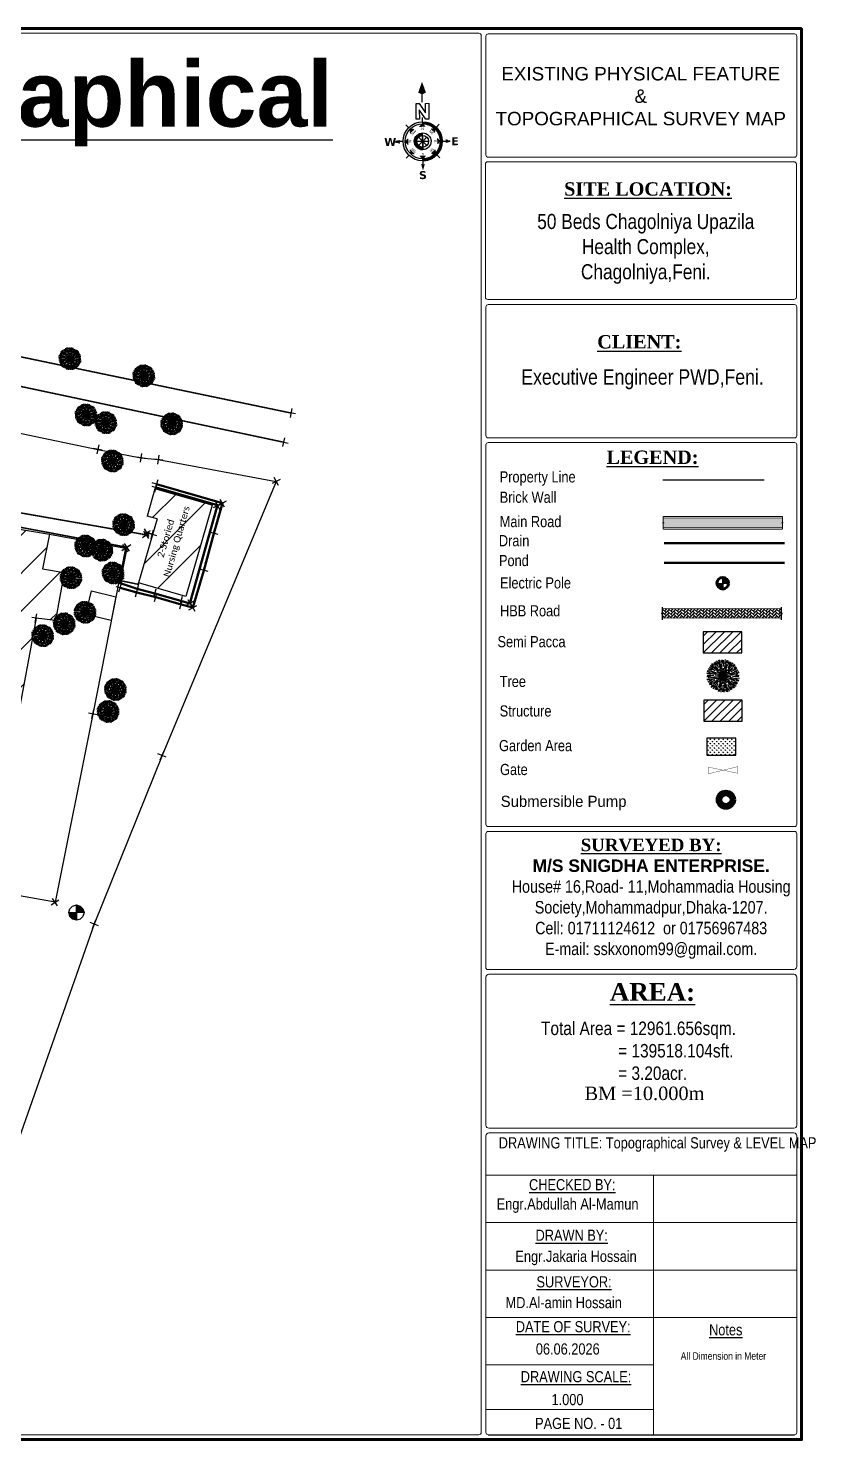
# Model space of a CAD drawing. Header units: metres. Extents: x 347471 to 695982, y 2547992 to 5097170.
# Drawn here: x 347975 to 348068.3, y 2548483.2 to 2548650.6 of the extents above; entities that cross this region are included whole.
import ezdxf
from ezdxf.enums import TextEntityAlignment as Align

# ---------------------------------------------------------------- set-up
doc = ezdxf.new("R2010")
doc.units = ezdxf.units.M
doc.header["$PDMODE"] = 1
doc.header["$PDSIZE"] = -1
for name, pattern in [('ACAD_ISO02W100', [15, 12, -3]), ('SFTR_dash-dot-dot', [21, 12, -3, 0, -3, 0, -3]), ('SFTR_thick (heavy)', [0])]:
    doc.linetypes.add(name, pattern=pattern)
for name, color, linetype in [('Bituminous Road', 16, 'SFTR_dash-dot-dot'), ('Boundary Wall', 30, 'SFTR_thick (heavy)'), ('Building', 1, 'Continuous'), ('COORDINATES', 7, 'Continuous'), ('Drain', 5, 'Continuous'), ('Electric Pole', 1, 'Continuous'), ('Gate', 1, 'Continuous'), ('H.B.B Road', 23, 'Continuous'), ('Light Post', 130, 'Continuous'), ('pucca building', 140, 'Continuous'), ('Semi Pacca', 7, 'Continuous'), ('Sub_Mersible_Pump', 7, 'Continuous'), ('text', 7, 'Continuous'), ('text 2', 7, 'Continuous'), ('TOILET1', 1, 'Continuous'), ('Tree', 96, 'Continuous'), ('V-NODE-TREE', 62, 'Continuous')]:
    doc.layers.add(name, color=color, linetype=linetype)
doc.layers.add('Frame', color=7, linetype='Continuous', lineweight=30, true_color=0xff6d34)
for name, color, linetype, lineweight in [('Manhole', 160, 'Continuous', 15), ('Paved Road', 201, 'Continuous', 18), ('Property Line', 1, 'Continuous', 30), ('Proposed Land', 5, 'Continuous', 25)]:
    doc.layers.add(name, color=color, linetype=linetype, lineweight=lineweight)
doc.styles.add('Romans', font='arial.ttf')
doc.styles.add('STD', font='times.ttf')
doc.styles.add('STYLE3', font='romant.shx')
pattern_1 = [(360, (8602.88, -8047.555), (1e-12, 22.71317), [])]

# ---------------------------------------------------------------- blocks, each defined once
blk = doc.blocks.new('Cross')
at = {"color": 0, "linetype": 'Continuous', "flags": 128}
for points in [[(0.54, 0), (-0.53, 0)], [(0, 0.53), (0, -0.53)]]:
    blk.add_lwpolyline(points, dxfattribs=at)
blk = doc.blocks.new('Tree 6')
at = {"color": 0, "linetype": 'ByBlock', "lineweight": -2}
for p, q in [((-0.034, 0.087), (-0.048, 0.112)), ((-0.021, 0.067), (-0.037, 0.114)), ((-0.018, 0.092), (-0.025, 0.121)), ((-0.007, 0.051), (-0.016, 0.109)), ((-0.01, 0.099), (-0.011, 0.123)), ((-0.003, 0.102), (-0.004, 0.124)), ((0.008, 0.1), (0.006, 0.116)), ((0.014, 0.092), (0.015, 0.121)), ((0.015, 0.069), (0.025, 0.117)), ((0.03, 0.089), (0.039, 0.118)), ((0.041, 0.091), (0.052, 0.112)), ((0.049, 0.09), (0.058, 0.11)), ((-0.092, 0.014), (-0.121, 0.015)), ((-0.089, 0.03), (-0.118, 0.039)), ((-0.069, 0.015), (-0.117, 0.025)), ((-0.1, 0.008), (-0.116, 0.006)), ((-0.091, 0.041), (-0.112, 0.052)), ((-0.09, 0.049), (-0.11, 0.058)), ((-0.048, 0.019), (-0.102, 0.04)), ((-0.083, 0.057), (-0.098, 0.064)), ((-0.073, 0.058), (-0.097, 0.073)), ((-0.044, 0.002), (-0.094, 0.005)), ((-0.052, 0.048), (-0.089, 0.08)), ((-0.044, 0.024), (-0.085, 0.046)), ((-0.062, 0.07), (-0.083, 0.093)), ((-0.037, 0.024), (-0.079, 0.051)), ((-0.058, 0.08), (-0.071, 0.101)), ((-0.032, 0.041), (-0.069, 0.086)), ((-0.054, 0.087), (-0.066, 0.106)), ((-0.019, 0.005), (-0.057, 0.015)), ((-0.043, 0.09), (-0.053, 0.104)), ((-0.026, 0.043), (-0.051, 0.082)), ((-0.02, 0.039), (-0.043, 0.084)), ((0, 0), (-0.042, -0.001)), ((-0.014, 0.014), (-0.041, 0.042)), ((0, 0), (-0.037, 0.02)), ((0, 0), (-0.036, -0.022)), ((0, 0), (-0.034, 0.002)), ((0, 0), (-0.03, -0.015)), ((0, 0), (-0.028, 0.018)), ((0, 0), (-0.022, 0.036)), ((0, 0), (-0.02, -0.037)), ((0, 0), (-0.018, -0.028)), ((-0.005, 0.019), (-0.015, 0.057)), ((0, 0), (-0.015, 0.03)), ((-0.001, 0.05), (-0.003, 0.096)), ((0, 0), (-0.002, -0.034)), ((0, 0), (-0.001, 0.042)), ((0, 0), (0.02, 0.037)), ((0, 0), (0.002, 0.034)), ((0, 0), (0.018, 0.028)), ((0, 0), (0.036, 0.022)), ((0, 0), (0.03, 0.015)), ((0, 0), (0.042, 0.001)), ((0, 0), (0.015, -0.03)), ((0, 0), (0.001, -0.042)), ((0, 0), (0.034, -0.002)), ((0, 0), (0.037, -0.02)), ((0, 0), (0.028, -0.018)), ((0, 0), (0.022, -0.036)), ((0.002, 0.044), (0.005, 0.094)), ((0.005, 0.019), (0.015, 0.057)), ((0.014, 0.014), (0.042, 0.041)), ((0.019, 0.048), (0.04, 0.102)), ((0.019, 0.005), (0.057, 0.015)), ((0.024, 0.044), (0.046, 0.085)), ((0.024, 0.037), (0.051, 0.079)), ((0.039, 0.02), (0.084, 0.043)), ((0.041, 0.032), (0.086, 0.069)), ((0.043, 0.026), (0.082, 0.051)), ((0.048, 0.052), (0.08, 0.089)), ((0.05, 0.001), (0.096, 0.003)), ((0.051, 0.007), (0.109, 0.016)), ((0.057, 0.083), (0.064, 0.098)), ((0.058, 0.073), (0.073, 0.097)), ((0.067, 0.021), (0.114, 0.037)), ((0.07, 0.062), (0.093, 0.083)), ((0.08, 0.058), (0.101, 0.071)), ((0.087, 0.054), (0.106, 0.066)), ((0.087, 0.034), (0.112, 0.048)), ((0.09, 0.043), (0.104, 0.053)), ((0.092, 0.018), (0.121, 0.025)), ((0.099, 0.01), (0.123, 0.011)), ((0.102, 0.003), (0.124, 0.004)), ((-0.102, -0.003), (-0.124, -0.004)), ((-0.099, -0.01), (-0.123, -0.011)), ((-0.092, -0.018), (-0.121, -0.025)), ((-0.067, -0.021), (-0.114, -0.037)), ((-0.087, -0.034), (-0.112, -0.048)), ((-0.051, -0.007), (-0.109, -0.016)), ((-0.087, -0.054), (-0.106, -0.066)), ((-0.09, -0.043), (-0.104, -0.053)), ((-0.08, -0.058), (-0.101, -0.071)), ((-0.05, -0.001), (-0.096, -0.003)), ((-0.07, -0.062), (-0.093, -0.083)), ((-0.041, -0.032), (-0.086, -0.069)), ((-0.039, -0.02), (-0.084, -0.043)), ((-0.043, -0.026), (-0.082, -0.051)), ((-0.048, -0.052), (-0.08, -0.089)), ((-0.058, -0.073), (-0.073, -0.097)), ((-0.057, -0.083), (-0.064, -0.098)), ((-0.049, -0.09), (-0.058, -0.11)), ((-0.019, -0.005), (-0.057, -0.015)), ((-0.041, -0.091), (-0.052, -0.112)), ((-0.024, -0.037), (-0.051, -0.079)), ((-0.024, -0.044), (-0.046, -0.085)), ((-0.014, -0.014), (-0.042, -0.041)), ((-0.019, -0.048), (-0.04, -0.102)), ((-0.03, -0.089), (-0.039, -0.118)), ((-0.015, -0.069), (-0.025, -0.117)), ((-0.005, -0.019), (-0.015, -0.057)), ((-0.014, -0.092), (-0.015, -0.121)), ((-0.008, -0.1), (-0.006, -0.116)), ((-0.002, -0.044), (-0.005, -0.094)), ((0.001, -0.05), (0.003, -0.096)), ((0.003, -0.102), (0.004, -0.124)), ((0.005, -0.019), (0.015, -0.057)), ((0.007, -0.051), (0.016, -0.109)), ((0.01, -0.099), (0.011, -0.123)), ((0.014, -0.014), (0.041, -0.042)), ((0.018, -0.092), (0.025, -0.121)), ((0.019, -0.005), (0.057, -0.015)), ((0.02, -0.039), (0.043, -0.084)), ((0.021, -0.067), (0.037, -0.114)), ((0.026, -0.043), (0.051, -0.082)), ((0.032, -0.041), (0.069, -0.086)), ((0.034, -0.087), (0.048, -0.112)), ((0.037, -0.024), (0.079, -0.051)), ((0.043, -0.09), (0.053, -0.104)), ((0.044, -0.002), (0.094, -0.005)), ((0.044, -0.024), (0.085, -0.046)), ((0.048, -0.019), (0.102, -0.04)), ((0.052, -0.048), (0.089, -0.08)), ((0.054, -0.087), (0.066, -0.106)), ((0.058, -0.08), (0.071, -0.101)), ((0.062, -0.07), (0.083, -0.093)), ((0.069, -0.015), (0.117, -0.025)), ((0.073, -0.058), (0.097, -0.073)), ((0.083, -0.057), (0.098, -0.064)), ((0.089, -0.03), (0.118, -0.039)), ((0.09, -0.049), (0.11, -0.058)), ((0.091, -0.041), (0.112, -0.052)), ((0.092, -0.014), (0.121, -0.015)), ((0.1, -0.008), (0.116, -0.006))]:
    blk.add_line(p, q, dxfattribs=at)
blk = doc.blocks.new('Benchmark')
at = {"linetype": 'Continuous'}
for points in [[(0, 0), (0, 1.8), (0.9, 1.55), (1.55, 0.9), (1.8, 0)], [(0, 0), (0, -1.8), (-0.9, -1.55), (-1.55, -0.9), (-1.8, 0)]]:
    blk.add_hatch(color=0, dxfattribs=at).paths.add_polyline_path(points)
at = {"color": 0, "linetype": 'Continuous', "flags": 128}
for points in [[(-1.8, 0), (-1.55, 0.9), (-0.9, 1.55), (0, 1.8), (0.9, 1.55), (1.55, 0.9), (1.8, 0), (1.55, -0.9), (0.9, -1.55), (0, -1.8), (-0.9, -1.55), (-1.55, -0.9)], [(0, 0), (0, -1.8), (-0.9, -1.55), (-1.55, -0.9), (-1.8, 0)], [(0, 0), (0, 1.8), (0.9, 1.55), (1.55, 0.9), (1.8, 0)]]:
    blk.add_lwpolyline(points, close=True, dxfattribs=at)
blk = doc.blocks.new('dvdv')
h = blk.add_hatch()
h.set_pattern_fill('_USER', color=1, scale=22.713165, style=0, pattern_type=0)
h.set_pattern_definition([(360, (8602.88, -7693.992), (1e-12, 22.71317), [])])
h.paths.add_polyline_path([(8603, -4855), (8414, -5385), (8603, -5461), (8792, -5385)])
h = blk.add_hatch()
h.set_pattern_fill('_USER', color=256, scale=22.713165, angle=135, style=0, pattern_type=0)
h.set_pattern_definition([(135, (8602.88, -8047.555), (-16.06063, -16.06063), [])])
h.paths.add_polyline_path([(8148, -7378), (7934, -7378), (7934, -7593)])
h = blk.add_hatch(color=256)
h.paths.add_polyline_path([(8603, -8994), (8603, -9110, 1), (8603, -6985), (8603, -7101, -1)])
h.paths.add_polyline_path([(8603, -7726), (8603, -7593, 1), (8603, -8502), (8603, -8369, -1)])
h = blk.add_hatch()
h.set_pattern_fill('_USER', color=256, scale=22.713165, style=0, pattern_type=0)
h.set_pattern_definition(pattern_1)
h.paths.add_polyline_path([(8603, -7726), (8603, -7593, 0.414214), (8149, -8048, 0.414214), (8603, -8502), (8603, -8369, -0.414214), (8282, -8048, -0.414214)])
h = blk.add_hatch()
h.set_pattern_fill('_USER', color=256, scale=22.713165, angle=90, style=0, pattern_type=0)
h.set_pattern_definition([(90, (8602.88, -8047.555), (-22.71317, 1e-12), [])])
h.paths.add_polyline_path([(8754, -7253), (8603, -7101), (8451, -7253)])
h = blk.add_hatch()
h.set_pattern_fill('_USER', color=256, scale=22.713165, style=0, pattern_type=0)
h.set_pattern_definition(pattern_1)
h.paths.add_polyline_path([(9666, -8048, 0.414214), (8603, -6985), (8603, -7101, -0.414214), (9549, -8048, -0.414214), (8603, -8994), (8603, -9110, 0.414214)])
h = blk.add_hatch()
h.set_pattern_fill('_USER', color=256, scale=22.713165, angle=45, style=0, pattern_type=0)
h.set_pattern_definition([(45, (8602.88, -8047.555), (-16.06063, 16.06063), [])])
h.paths.add_polyline_path([(9272, -7593), (9272, -7378), (9058, -7378)])
h = blk.add_hatch()
h.set_pattern_fill('_USER', color=256, scale=22.713165, style=0, pattern_type=0)
h.set_pattern_definition([(180, (8602.88, -8047.555), (1e-12, 22.71317), [])])
h.paths.add_polyline_path([(7354, -8123), (7316, -8048), (7354, -7972), (7089, -8048)])
h = blk.add_hatch()
h.set_pattern_fill('_USER', color=256, scale=22.713165, angle=180, style=0, pattern_type=0)
h.set_pattern_definition([(180, (8602.88, -8047.555), (-1e-12, -22.71317), [])])
h.paths.add_polyline_path([(7808, -7896), (7656, -8048), (7808, -8199)])
h = blk.add_hatch()
h.set_pattern_fill('_USER', color=256, scale=22.713165, style=0, pattern_type=0)
h.set_pattern_definition(pattern_1)
h.paths.add_polyline_path([(9398, -7896), (9398, -8199), (9549, -8048)])
h = blk.add_hatch()
h.set_pattern_fill('_USER', color=256, scale=22.713165, style=0, pattern_type=0)
h.set_pattern_definition(pattern_1)
h.paths.add_polyline_path([(10117, -8048), (9852, -7972), (9890, -8048), (9852, -8123)])
h = blk.add_hatch()
h.set_pattern_fill('_USER', color=256, scale=22.713165, angle=-135, style=0, pattern_type=0)
h.set_pattern_definition([(225, (8602.88, -8047.555), (16.06063, -16.06063), [])])
h.paths.add_polyline_path([(7934, -8503), (7934, -8717), (8148, -8717)])
h = blk.add_hatch()
h.set_pattern_fill('_USER', color=256, scale=22.713165, angle=-90, style=0, pattern_type=0)
h.set_pattern_definition([(270, (8602.88, -8047.555), (22.71317, -1e-12), [])])
h.paths.add_polyline_path([(8451, -8843), (8603, -8994), (8754, -8843)])
h = blk.add_hatch()
h.set_pattern_fill('_USER', color=256, scale=22.713165, angle=-45, style=0, pattern_type=0)
h.set_pattern_definition([(315, (8602.88, -8047.555), (16.06063, 16.06063), [])])
h.paths.add_polyline_path([(9058, -8717), (9272, -8717), (9272, -8503)])
h = blk.add_hatch()
h.set_pattern_fill('_USER', color=256, scale=22.713165, style=0, pattern_type=0)
h.set_pattern_definition(pattern_1)
h.paths.add_polyline_path([(8679, -9297), (8603, -9335), (8527, -9297), (8603, -9562)])
at = {"color": 1}
for p, q in [((8267, -5991), (8439, -5991)), ((8267, -6849), (8267, -5991)), ((8439, -5991), (8782, -6506)), ((8603, -5925), (8603, -5461)), ((8782, -5991), (8954, -5991)), ((8782, -6506), (8782, -5991)), ((8954, -5991), (8954, -6849)), ((8439, -6849), (8267, -6849)), ((8439, -6334), (8439, -6849)), ((8782, -6849), (8439, -6334)), ((8954, -6849), (8782, -6849))]:
    blk.add_line(p, q, dxfattribs=at)
for p, q in [((8603, -6985), (8603, -6760)), ((7851, -7296), (7693, -7137)), ((8603, -6985), (8603, -7101)), ((8603, -7726), (8603, -7593)), ((9354, -7296), (9513, -7137)), ((7540, -8048), (7316, -8048)), ((8282, -8048), (8924, -8048)), ((8924, -8048), (8282, -8048)), ((8376, -8275), (8830, -7820)), ((8830, -8275), (8376, -7820)), ((8830, -7820), (8376, -8275)), ((8376, -7820), (8830, -8275)), ((8603, -8369), (8603, -7726)), ((8603, -7726), (8603, -8369)), ((8603, -8369), (8603, -8502)), ((9666, -8048), (9890, -8048)), ((7851, -8799), (7693, -8958)), ((8603, -9110), (8603, -8994)), ((8603, -9110), (8603, -9335)), ((9354, -8799), (9513, -8958))]:
    blk.add_line(p, q)
for radius in [1063, 946, 454, 321]:
    blk.add_circle((8603, -8048), radius)
for points in [[(8603, -4855), (8414, -5385), (8603, -5461)], [(8603, -5461), (8792, -5385), (8603, -4855)]]:
    blk.add_solid(points, dxfattribs=at)
for points in [[(7934, -7378), (8148, -7378), (7934, -7593)], [(8603, -7101), (8754, -7253), (8451, -7253)], [(9272, -7378), (9272, -7593), (9058, -7378)], [(7089, -8048), (7354, -7972), (7316, -8048)], [(7354, -8123), (7316, -8048), (7089, -8048)], [(7656, -8048), (7808, -7896), (7808, -8199)], [(9549, -8048), (9398, -8199), (9398, -7896)], [(9852, -7972), (9890, -8048), (10117, -8048)], [(10117, -8048), (9852, -8123), (9890, -8048)], [(7934, -8717), (7934, -8503), (8148, -8717)], [(8603, -8994), (8451, -8843), (8754, -8843)], [(9272, -8717), (9058, -8717), (9272, -8503)], [(8603, -9562), (8527, -9297), (8603, -9335)], [(8679, -9297), (8603, -9335), (8603, -9562)]]:
    blk.add_solid(points)
at = {"style": 'Romans'}
for s, height, rotation, p in [('NW', 136.3, 45, (8169, -7614)), ('NE', 136.3, 315, (9036, -7615)), ('W', 136, 90, (7982, -8048)), ('SW', 136.3, 135, (8158, -8493)), ('SE', 136.3, 225, (9046, -8491)), ('E', 136, 270, (9222, -8053))]:
    blk.add_text(s, height=height, rotation=rotation, dxfattribs=at).set_placement(p, align=Align.CENTER)
for s, p in [('N', (8603, -7434)), ('S', (8602, -8817))]:
    blk.add_text(s, height=136, dxfattribs=at).set_placement(p, align=Align.CENTER)
at = {"layer": 'Manhole', "color": 1, "char_height": 432, "attachment_point": 5}
for s, insert in [('{\\fVerdana|b1|i0|c0|p34;W}', (6843, -8065)), ('{\\fVerdana|b1|i0|c0|p34;E}', (10355, -8065)), ('{\\fVerdana|b1|i0|c0|p34;S}', (8592, -9886))]:
    blk.add_mtext(s, dxfattribs=dict(at, insert=insert))
blk = doc.blocks.new('2')
at = {"layer": 'COORDINATES'}
blk.add_lwpolyline([(5558.579, 9724.088), (5569.266, 9724.088)], dxfattribs=at)
at = {"layer": 'Frame', "color": 7, "lineweight": 15}
for centre, start, end in [((5558.579, 9724.171), 180, 270), ((5569.266, 9724.171), 270, 0)]:
    blk.add_arc(centre, 0.0828, start, end, dxfattribs=at)

msp = doc.modelspace()

# ---------------------------------------------------------------- hatches: boundary and pattern name
at = {"layer": 'Gate', "true_color": 0x7aafdf}
h = msp.add_hatch(dxfattribs=at)
h.set_pattern_fill('ANSI31', color=143)
h.paths.add_polyline_path([(347996.833, 2548594.011), (347990.043, 2548595.961), (347989.108, 2548592.724), (347990.282, 2548592.387), (347988.089, 2548584.803), (347993.704, 2548583.19)])
h.paths.add_polyline_path([(347985.13, 2548570.845), (347988.043, 2548580.928), (347990.733, 2548580.151), (347987.82, 2548570.068)], flags=9)
h = msp.add_hatch(dxfattribs=at)
h.set_pattern_fill('ANSI31', color=143)
h.paths.add_polyline_path([(347979.278, 2548585.918), (347978.981, 2548586.098), (347976.697, 2548586.466), (347977.549, 2548590.562), (347972.088, 2548591.497), (347963.884, 2548549.626), (347969.949, 2548548.403), (347975.954, 2548580.624), (347978.257, 2548580.343)])
h.paths.add_polyline_path([(347966.884, 2548555.212), (347969.76, 2548570.467), (347971.014, 2548570.23), (347968.138, 2548554.975)], flags=24)
at = {"layer": 'Paved Road', "lineweight": 25, "true_color": 0x136734}
h = msp.add_hatch(dxfattribs=at)
h.set_pattern_fill('GRASS', color=116, scale=0.362181)
h.set_pattern_definition([(90, (108791.58406, 180939.79184), (-0.256100566884, 0.256100566884), [0.067908917834, -0.444292216296]), (45, (108791.58406, 180939.79184), (-0.25610056695, 0.25610056695), [0.067908917834, -0.29427197728]), (135, (108791.58406, 180939.79184), (-0.25610056695, -0.25610056695), [0.067908917834, -0.29427197728])])
h.paths.add_polyline_path([(348058.87, 2548566.396), (348055.415, 2548566.397), (348055.414, 2548564.386), (348058.87, 2548564.385)])
at = {"layer": 'pucca building', "lineweight": 30}
h = msp.add_hatch(dxfattribs=at)
h.set_pattern_fill('ANSI31', color=256, scale=5.613804)
h.set_pattern_definition([(45, (108791.58406, 180940.65034), (-0.49619484847, 0.49619484847), [])])
h.paths.add_polyline_path([(348059.624, 2548568.394), (348059.624, 2548570.91), (348055.058, 2548570.91), (348055.058, 2548568.394)])
at = {"layer": 'Sub_Mersible_Pump', "lineweight": 90, "true_color": 0x7aafdf}
h = msp.add_hatch(color=143, dxfattribs=at)
h.paths.add_polyline_path([(348058.695, 2548559.102, 1), (348056.679, 2548559.102, 1)])
h.paths.add_polyline_path([(348058.176, 2548559.102, 1), (348057.198, 2548559.102, 1)], flags=16)
at = {"layer": 'text', "lineweight": 25}
h = msp.add_hatch(dxfattribs=at)
h.set_pattern_fill('AR-CONC', color=1, scale=0.066375)
h.set_pattern_definition([(50, (275679.54617, 1719366.669), (0.4760813467, -0.04165172089), [0.0497812396, -0.54759363555]), (355, (275679.54617, 1719366.669), (-0.09209617844, 0.4992674244), [0.03982499168, -0.43807490844]), (100.45144446, (275679.58585, 1719366.66553), (0.38398516676, 0.45761569836), [0.0423075436, -0.46538297957]), (46.1842, (275679.5462, 1719366.80175), (0.70838128518, -0.10986339966), [0.0746718594, -0.8213904533]), (96.63563549, (275679.6052, 1719366.7926), (0.6203817368, 0.6465710861), [0.06346135124, -0.6980748623]), (351.18416399, (275679.5462, 1719366.80175), (0.62038173637, 0.6465710858), [0.0597374875, -0.6571123633]), (21, (275679.61255, 1719366.76856), (0.39619697304, -0.26723823282), [0.0497812396, -0.54759363555]), (326, (275679.61255, 1719366.76856), (0.1615005178, 0.4813182418), [0.03982499168, -0.43807490844]), (71.45144474, (275679.64557, 1719366.7463), (0.557697486, 0.21408000793), [0.04230754227, -0.46538297957]), (37.5, (275679.54617, 1719366.669), (0.00807110228, 0.2209582493), [0, -0.43276490955, 0, -0.44471240705, 0, -0.43973428309]), (7.5, (275679.54617, 1719366.669), (0.17461236898, 0.261790719046), [0, -0.253552447006, 0, -0.42280866163, 0, -0.16759683997]), (327.5, (275679.39816, 1719366.669), (0.354324567953, -0.014970792985), [0, -0.16593746532, 0, -0.51772489179, 0, -0.68698110642]), (317.5, (275679.33178, 1719366.669), (0.387089739, 0.06644466814), [0, -0.21571870491, 0, -0.34382242814, 0, -0.48785614803])])
h.paths.add_polyline_path([(348050.269, 2548592.48), (348050.269, 2548591.915), (348050.362, 2548591.915), (348050.269, 2548591.879), (348050.269, 2548591.365), (348064.379, 2548591.365), (348064.379, 2548591.922), (348064.275, 2548591.922), (348064.379, 2548591.956), (348064.379, 2548592.48)])
h = msp.add_hatch(dxfattribs=at)
h.set_pattern_fill('AR-HBONE', color=6, scale=0.066375)
h.set_pattern_definition([(45, (275679.3635, 1719365.2487), (0, 0.37547362233), [0.79649983353, -0.2654999445]), (135, (275679.55123, 1719365.43643), (3e-17, 0.37547362233), [0.79649983353, -0.2654999445])])
h.paths.add_polyline_path([(348064.283, 2548580.632), (348064.283, 2548581.189), (348064.179, 2548581.189), (348064.283, 2548581.223), (348064.283, 2548581.746), (348050.173, 2548581.746), (348050.173, 2548581.182), (348050.266, 2548581.182), (348050.173, 2548581.145), (348050.173, 2548580.632)])
at = {"layer": 'text', "lineweight": 30, "true_color": 0xf26722}
h = msp.add_hatch(dxfattribs=at)
h.set_pattern_fill('ANSI31', color=30, scale=5.613804)
h.set_pattern_definition([(45, (108791.538, 180948.7589), (-0.49619484847, 0.49619484847), [])])
h.paths.add_polyline_path([(348059.578, 2548576.502), (348059.578, 2548579.018), (348055.012, 2548579.018), (348055.012, 2548576.502)])

# ---------------------------------------------------------------- linework, layer by layer
for points in [[(348066.686, 2548650.558), (348066.686, 2548483.223), (347829.095, 2548483.223), (347829.095, 2548650.558)], [(348066.655, 2548650.527), (348066.655, 2548483.254), (347829.126, 2548483.254), (347829.126, 2548650.527)]]:
    msp.add_lwpolyline(points, close=True)
for points in [[(347987.233, 2548593.263), (347987.227, 2548593.265)], [(347982.523, 2548583.862), (347985.409, 2548583.162), (347984.856, 2548580.343), (347981.845, 2548581.04), (347982.523, 2548583.862)]]:
    msp.add_lwpolyline(points)
at = {"layer": 'Boundary Wall', "color": 6, "lineweight": 30, "flags": 128}
msp.add_lwpolyline([(347977.549, 2548590.562), (347986.54, 2548588.916), (347982.678, 2548569.258), (347978.198, 2548546.941), (347969.952, 2548548.403)], dxfattribs=at)
at = {"layer": 'Building', "flags": 128}
msp.add_lwpolyline([(347975.954, 2548580.624), (347969.952, 2548548.403), (347963.884, 2548549.626), (347972.088, 2548591.497), (347977.549, 2548590.562), (347976.697, 2548586.466), (347979.301, 2548586.047), (347978.257, 2548580.343)], close=True, dxfattribs=at)
msp.add_lwpolyline([(347990.255, 2548592.395), (347990.255, 2548592.395)], dxfattribs=at)
at = {"layer": 'Electric Pole'}
msp.add_point((347980.738, 2548545.724), dxfattribs=at)
at = {"layer": 'Frame', "color": 7, "linetype": 'Continuous', "lineweight": 60}
msp.add_lwpolyline([(348066.655, 2548650.527), (348066.655, 2548483.254), (347829.126, 2548483.254), (347829.126, 2548650.527)], close=True, dxfattribs=at)
at = {"layer": 'Frame', "color": 7, "lineweight": 15}
for points in [[(348028.692, 2548484.097, -0.4142136), (348028.411, 2548483.816), (347829.97, 2548483.816, -0.4142136), (347829.689, 2548484.097), (347829.689, 2548649.684, -0.4142136), (347829.97, 2548649.965), (348028.411, 2548649.965, -0.4142136), (348028.692, 2548649.684), (348028.692, 2548484.097)], [(348029.428, 2548538.971, -0.4142136), (348029.254, 2548539.145), (348029.254, 2548555.066, -0.4142136), (348029.535, 2548555.347), (348065.812, 2548555.347, -0.4142136), (348066.093, 2548555.066), (348066.093, 2548539.318, -0.4142136), (348065.746, 2548538.971), (348029.428, 2548538.971)], [(348029.254, 2548484.097), (348029.254, 2548519.249, -0.4142136), (348029.601, 2548519.596), (348065.746, 2548519.596, -0.4142136), (348066.093, 2548519.249), (348066.093, 2548484.097)]]:
    msp.add_lwpolyline(points, format="xyb", dxfattribs=at)
for points in [[(348066.093, 2548635.545), (348066.093, 2548649.605, 0.4142136), (348065.812, 2548649.886), (348029.535, 2548649.886, 0.4142136), (348029.254, 2548649.605), (348029.254, 2548635.545, 0.4142136), (348029.535, 2548635.264), (348065.812, 2548635.264, 0.4142136)], [(348065.752, 2548618.402), (348029.476, 2548618.402, -0.4142136), (348029.195, 2548618.683), (348029.195, 2548634.458, -0.4142136), (348029.476, 2548634.739), (348065.752, 2548634.739, -0.4142136), (348066.034, 2548634.458), (348066.034, 2548618.683, -0.4142136)], [(348065.812, 2548601.999), (348029.535, 2548601.999, -0.4142136), (348029.254, 2548602.28), (348029.254, 2548617.521, -0.4142136), (348029.535, 2548617.802), (348065.812, 2548617.802, -0.4142136), (348066.093, 2548617.521), (348066.093, 2548602.28, -0.4142136)], [(348065.812, 2548555.909), (348029.535, 2548555.909, -0.4142136), (348029.254, 2548556.19), (348029.254, 2548601.165, -0.4142136), (348029.535, 2548601.446), (348065.812, 2548601.446, -0.4142136), (348066.093, 2548601.165), (348066.093, 2548556.19, -0.4142136)], [(348029.601, 2548520.158), (348029.601, 2548520.158, -0.4142136), (348029.254, 2548520.506), (348029.254, 2548520.506), (348029.254, 2548538.061, -0.4142136), (348029.601, 2548538.409), (348065.746, 2548538.409, -0.4142136), (348066.093, 2548538.061), (348066.093, 2548520.506, -0.4142136), (348065.746, 2548520.158)]]:
    msp.add_lwpolyline(points, format="xyb", close=True, dxfattribs=at)
for points in [[(348029.254, 2548514.604), (348066.093, 2548514.604)], [(348049.117, 2548514.604), (348049.117, 2548483.816)], [(348029.254, 2548508.973), (348066.093, 2548508.973)], [(348029.254, 2548508.973), (348066.093, 2548508.973)], [(348029.254, 2548508.973), (348066.093, 2548508.973)], [(348029.254, 2548503.342), (348066.093, 2548503.342)], [(348029.254, 2548497.711), (348066.093, 2548497.711)], [(348029.254, 2548492.09), (348049.117, 2548492.09)], [(348029.254, 2548486.822), (348049.117, 2548486.822)]]:
    msp.add_lwpolyline(points, dxfattribs=at)
at = {"layer": 'Gate', "color": 2, "lineweight": 30, "extrusion": (-0.013309, -0.003463, 0.999905), "const_width": 0.0363, "elevation": -13457.706}
msp.add_lwpolyline([(348028.29, 2548530.909), (348028.278, 2548531.698), (348024.814, 2548530.854), (348024.802, 2548531.644)], close=True, dxfattribs=at)
at = {"layer": 'H.B.B Road', "color": 217, "true_color": 0x93278f}
for points in [[(348050.173, 2548580.431), (348050.173, 2548581.145), (348050.266, 2548581.182), (348050.069, 2548581.181), (348050.173, 2548581.216), (348050.173, 2548581.932)], [(348064.283, 2548580.439), (348064.283, 2548581.153), (348064.376, 2548581.189), (348064.179, 2548581.189), (348064.283, 2548581.223), (348064.283, 2548581.94)]]:
    msp.add_lwpolyline(points, dxfattribs=at)
at = {"layer": 'H.B.B Road', "color": 217, "true_color": 0x93278f, "const_width": 0.0743}
for points in [[(348050.173, 2548581.746), (348064.283, 2548581.746)], [(348050.173, 2548580.632), (348064.283, 2548580.632)]]:
    msp.add_lwpolyline(points, dxfattribs=at)
at = {"layer": 'Light Post'}
msp.add_circle((348057.687, 2548559.102), 0.489, dxfattribs=at)
at = {"layer": 'Paved Road', "color": 1, "linetype": 'Continuous', "ltscale": 20}
for points, const_width in [([(348006.164, 2548604.941), (347946.754, 2548617.299), (347934.736, 2548620.413), (347935.96, 2548624.197), (347937.804, 2548629.886), (347938.772, 2548632.742)], 0.178), ([(347966.582, 2548609.698), (348005.306, 2548601.477)], 0.178), ([(347989.756, 2548590.569), (347989.066, 2548590.765), (347989.006, 2548590.502), (347970.739, 2548593.694)], 0.178), ([(348050.269, 2548592.665), (348064.379, 2548592.665)], 0.124), ([(347970.624, 2548592.048), (347986.738, 2548589.022), (347985.942, 2548585.069), (347988.043, 2548584.641), (347988.091, 2548584.802)], 0.178), ([(348050.269, 2548591.179), (348064.379, 2548591.179)], 0.124)]:
    msp.add_lwpolyline(points, dxfattribs=dict(at, const_width=const_width))
at = {"layer": 'Paved Road', "color": 1}
for points in [[(348050.269, 2548591.164), (348050.269, 2548591.879), (348050.362, 2548591.915), (348050.165, 2548591.915), (348050.269, 2548591.949), (348050.269, 2548592.665)], [(348064.379, 2548591.179), (348064.379, 2548591.894), (348064.472, 2548591.93), (348064.275, 2548591.929), (348064.379, 2548591.964), (348064.379, 2548592.68)]]:
    msp.add_lwpolyline(points, dxfattribs=at)
at = {"layer": 'Paved Road', "color": 1, "const_width": 0.0743}
for points in [[(348050.269, 2548592.48), (348064.379, 2548592.48)], [(348050.269, 2548591.365), (348064.379, 2548591.365)]]:
    msp.add_lwpolyline(points, dxfattribs=at)
at = {"layer": 'Paved Road', "color": 116, "lineweight": 30, "true_color": 0x136734}
msp.add_lwpolyline([(348058.87, 2548564.385), (348058.87, 2548566.396), (348055.415, 2548566.397), (348055.414, 2548564.386)], close=True, dxfattribs=at)
at = {"layer": 'Property Line', "color": 6, "linetype": 'Continuous', "flags": 128}
msp.add_lwpolyline([(347925.81, 2548614.109), (347926.705, 2548613.879), (347953.483, 2548606.601), (347953.788, 2548606.5), (347974.236, 2548602.528), (347983.272, 2548600.636), (347988.379, 2548599.63), (347990.418, 2548599.414), (348004.406, 2548596.826), (347990.88, 2548564.342), (347982.844, 2548544.351), (347972.325, 2548514.411), (347966.286, 2548500.135), (347933.78, 2548509.693), (347920.987, 2548513.087), (347920.582, 2548513.118), (347841.633, 2548536.072), (347854.141, 2548584.809), (347863.771, 2548621.424), (347897.324, 2548612.957), (347912.5, 2548609.4), (347917.139, 2548608.206), (347918.907, 2548615.978), (347921.435, 2548615.317)], dxfattribs=at)
at = {"layer": 'Property Line', "color": 6, "linetype": 'ACAD_ISO02W100', "flags": 128}
msp.add_lwpolyline([(348050.215, 2548597.007), (348064.468, 2548597.007)], dxfattribs=at)
at = {"layer": 'Proposed Land', "color": 8, "linetype": 'Continuous', "lineweight": 50, "ltscale": 0.1, "flags": 128}
for points in [[(347985.781, 2548584.805), (347987.943, 2548584.093), (347990.02, 2548583.552), (347993.114, 2548582.672), (347994.185, 2548582.375), (347997.441, 2548594.001), (347990.17, 2548596.115)], [(347990.221, 2548596.505), (347998.022, 2548594.243), (347997.008, 2548590.662), (347995.849, 2548586.283), (347994.532, 2548581.869), (347993.138, 2548582.225), (347990.132, 2548583.115), (347987.883, 2548583.659), (347985.925, 2548584.238)], [(348050.365, 2548589.524), (348064.617, 2548589.524)]]:
    msp.add_lwpolyline(points, dxfattribs=at)
at = {"layer": 'Proposed Land', "color": 116, "linetype": 'Continuous', "lineweight": 50, "ltscale": 0.1, "true_color": 0x136734, "flags": 128}
msp.add_lwpolyline([(348050.375, 2548587.166), (348064.627, 2548587.166)], dxfattribs=at)
at = {"layer": 'pucca building', "lineweight": 30}
for points in [[(347990.043, 2548595.961), (347989.108, 2548592.724)], [(347996.833, 2548594.011), (347990.043, 2548595.961)], [(347996.833, 2548594.011), (347993.704, 2548583.19), (347988.091, 2548584.802)], [(347990.282, 2548592.387), (347989.108, 2548592.724)], [(347972.088, 2548591.497), (347977.549, 2548590.562), (347976.697, 2548586.466), (347979.301, 2548586.047), (347978.257, 2548580.343), (347975.954, 2548580.624), (347969.949, 2548548.401), (347963.884, 2548549.626), (347972.088, 2548591.497)], [(347990.29, 2548592.416), (347988.089, 2548584.803)]]:
    msp.add_lwpolyline(points, dxfattribs=at)
msp.add_lwpolyline([(348059.624, 2548568.394), (348059.624, 2548570.91), (348055.058, 2548570.91), (348055.058, 2548568.394)], close=True, dxfattribs=at)
at = {"layer": 'Semi Pacca'}
for p in [(347979.787, 2548600.416), (347977.462, 2548597.818), (347982.028, 2548596.827), (347987.818, 2548595.257), (347984.778, 2548592.676), (347986.735, 2548583.85), (347986.898, 2548580.785), (347986.092, 2548577.417)]:
    msp.add_point(p, dxfattribs=at)
at = {"layer": 'Sub_Mersible_Pump', "color": 143, "lineweight": 90, "true_color": 0x7aafdf}
msp.add_circle((348057.687, 2548559.102), 1.008, dxfattribs=at)
at = {"layer": 'text', "color": 30, "lineweight": 30, "true_color": 0xf26722}
msp.add_lwpolyline([(348059.578, 2548576.502), (348059.578, 2548579.018), (348055.012, 2548579.018), (348055.012, 2548576.502)], close=True, dxfattribs=at)
at = {"layer": 'text', "linetype": 'Continuous', "lineweight": 60}
msp.add_circle((348057.311, 2548584.771), 0.692, dxfattribs=at)
at = {"layer": 'TOILET1', "flags": 128}
msp.add_lwpolyline([(347984.856, 2548580.343), (347981.845, 2548581.04), (347982.523, 2548583.862), (347985.409, 2548583.162), (347984.853, 2548580.329)], dxfattribs=at)
msp.add_lwpolyline([(347984.856, 2548580.343), (347981.845, 2548581.04), (347982.523, 2548583.862), (347985.409, 2548583.162), (347984.853, 2548580.329)], dxfattribs=at)
msp.add_lwpolyline([(347984.856, 2548580.343), (347981.845, 2548581.04), (347982.523, 2548583.862), (347985.409, 2548583.162), (347984.853, 2548580.329)], dxfattribs=at)
at = {"layer": 'Tree', "color": 96}
for p in [(347979.96, 2548611.386), (347988.714, 2548609.351), (347981.882, 2548604.712), (347984.216, 2548603.798), (347992.026, 2548603.659), (347984.997, 2548599.253), (347986.322, 2548591.712), (347981.817, 2548589.174), (347983.749, 2548588.687), (347985.068, 2548585.978), (347980.083, 2548585.413), (347981.758, 2548581.325), (347979.287, 2548579.955), (347976.508, 2548577.653), (347985.353, 2548572.168), (347984.487, 2548569.56)]:
    msp.add_point(p, dxfattribs=at)

# ---------------------------------------------------------------- block references
at = {"layer": 'Bituminous Road'}
for p, rotation in [((348006.164, 2548604.941), 348.2497732284887), ((348005.306, 2548601.477), 168.0139340293969), ((347989.006, 2548590.502), 213.5885956128747), ((347989.066, 2548590.765), 210.6112338745474), ((347989.717, 2548590.58), 164.1334115696033), ((347986.738, 2548589.022), 303.9915883432786), ((347985.942, 2548585.069), 303.5458855931157)]:
    msp.add_blockref('Cross', p, dxfattribs=dict(at, rotation=rotation))
at = {"layer": 'Boundary Wall'}
for p, rotation in [((347983.272, 2548600.636), 348.5165551029055), ((347988.379, 2548599.63), 351.4059113681985), ((347990.418, 2548599.414), 351.7341465236026), ((348004.406, 2548596.826), 298.4557864951167), ((347986.54, 2548588.916), 304.2554435204878), ((347982.678, 2548569.258), 258.7675897800247), ((347990.88, 2548564.342), 247.7478005011837), ((347978.198, 2548546.941), 214.2992096678043), ((347982.844, 2548544.351), 249.3714721903725)]:
    msp.add_blockref('Cross', p, dxfattribs=dict(at, rotation=rotation))
at = {"layer": 'Building', "rotation": 259.4476351883852}
msp.add_blockref('Cross', (347975.954, 2548580.624), dxfattribs=at)
at = {"layer": 'Drain'}
for p, rotation in [((347990.17, 2548596.115), 163.7859824930308), ((347990.221, 2548596.505), 343.8343259818872), ((347997.441, 2548594.001), 119.0693396958406), ((347998.022, 2548594.243), 299.0073458367078), ((347997.008, 2548590.662), 254.6826500086691), ((347995.849, 2548586.283), 254.2850814102793), ((347985.781, 2548584.805), 341.7720091847428), ((347985.925, 2548584.238), 163.5265295905204), ((347987.883, 2548583.659), 164.9589487148989), ((347987.943, 2548584.093), 343.5821129919363), ((347990.02, 2548583.552), 344.7622989606022), ((347990.132, 2548583.115), 164.949920764769), ((347993.114, 2548582.672), 344.3187662612389), ((347993.138, 2548582.225), 164.5928768543085), ((347994.185, 2548582.375), 29.42892414952665), ((347994.532, 2548581.869), 209.5312542565525)]:
    msp.add_blockref('Cross', p, dxfattribs=dict(at, rotation=rotation))
at = {"layer": 'Electric Pole'}
for p, xscale, yscale, zscale in [((348057.32, 2548584.728), 0.3485798704400751, 0.3485798704400751, 0.3485798704400751), ((347980.738, 2548545.724), 0.5, 0.5, 0.5)]:
    msp.add_blockref('Benchmark', p, dxfattribs=dict(at, xscale=xscale, yscale=yscale, zscale=zscale))
at = {"layer": 'Proposed Land', "xscale": 0.002184074258202059, "yscale": 0.002184074258202059, "zscale": 0.002184074258202059, "rotation": 0.7201281701732107}
msp.add_blockref('dvdv', (348002.753, 2548654.494), dxfattribs=at)
at = {"layer": 'text', "xscale": 3.39441804415753, "yscale": 3.39441804415753, "zscale": 3.39441804415753}
msp.add_blockref('2', (329161.396, 2515476.196), dxfattribs=at)
at = {"layer": 'V-NODE-TREE', "rotation": 10.23163484014041}
for p, xscale, yscale, zscale in [((347979.96, 2548611.386), 10.81002087808364, 10.81002087808364, 10.81002087808364), ((347988.714, 2548609.351), 10.81002087808364, 10.81002087808364, 10.81002087808364), ((347981.882, 2548604.712), 10.81002087808364, 10.81002087808364, 10.81002087808364), ((347984.216, 2548603.798), 10.81002087808364, 10.81002087808364, 10.81002087808364), ((347992.026, 2548603.659), 10.81002087808364, 10.81002087808364, 10.81002087808364), ((347984.997, 2548599.253), 10.81002087808364, 10.81002087808364, 10.81002087808364), ((347986.322, 2548591.712), 10.81002087808364, 10.81002087808364, 10.81002087808364), ((347981.817, 2548589.174), 10.81002087808364, 10.81002087808364, 10.81002087808364), ((347983.749, 2548588.687), 10.81002087808364, 10.81002087808364, 10.81002087808364), ((347980.083, 2548585.413), 10.81002087808364, 10.81002087808364, 10.81002087808364), ((347985.068, 2548585.978), 10.81002087808364, 10.81002087808364, 10.81002087808364), ((347981.758, 2548581.325), 10.81002087808364, 10.81002087808364, 10.81002087808364), ((347979.287, 2548579.955), 10.81002087808364, 10.81002087808364, 10.81002087808364), ((347976.742, 2548578.553), 10.81002087808364, 10.81002087808364, 10.81002087808364), ((348057.347, 2548573.776, 5.77), 15.70079615282037, 15.70079615282037, 15.70079615282037), ((347985.353, 2548572.168), 10.81002087808364, 10.81002087808364, 10.81002087808364), ((347984.487, 2548569.56), 10.81002087808364, 10.81002087808364, 10.81002087808364)]:
    msp.add_blockref('Tree 6', p, dxfattribs=dict(at, xscale=xscale, yscale=yscale, zscale=zscale))

# ---------------------------------------------------------------- texts
at = {"insert": (347985.378, 2548570.982), "char_height": 0.8, "attachment_point": 1, "rotation": 73.88634}
msp.add_mtext_dynamic_manual_height_columns('\\pxqc;{\\fCalibri|b0|i0|c0|p34;2-Storied\\PNursing Quarters}', width=40, gutter_width=12.5, heights=[0], dxfattribs=at)
at = {"layer": 'text'}
msp.add_text('Submersible Pump', height=1.31971, dxfattribs=at).set_placement((348038.454, 2548558.908), align=Align.MIDDLE_CENTER)
at = {"layer": 'text', "color": 1, "insert": (348027.118, 2548645.961), "char_height": 1.58365, "width": 40.96509, "attachment_point": 1}
msp.add_mtext('\\pxqc;{\\fArial|b0|i0|c0|p34;\\H1.0069x;EXISTING PHYSICAL FEATURE \\P& \\PTOPOGRAPHICAL SURVEY MAP\\P\\H0.86622x;\\P\\fTimes New Roman|b1|i0|c0|p18;\\H1.1465x; }', dxfattribs=at)
at = {"layer": 'text', "color": 30, "true_color": 0xf26722, "insert": (348038.523, 2548632.296), "char_height": 1.58365, "width": 19.70221, "attachment_point": 1}
msp.add_mtext('{\\fTimes New Roman|b1|i0|c0|p18;\\L\\C32;\\c2648525;SITE LOCATION:}', dxfattribs=at)
at = {"layer": 'text', "color": 3, "insert": (348034.833, 2548628.543), "char_height": 1.92397, "width": 26.7197, "attachment_point": 1, "style": 'STYLE3'}
msp.add_mtext('\\pxqc;{\\fArial Narrow|b0|i0|c0|p34;\\H0.92919x;\\C219;\\c6627684;50 Beds Chagolniya Upazila \\PHealth Complex,\\PChagolniya,Feni.}', dxfattribs=at)
at = {"layer": 'text', "attachment_point": 1}
for s, width, gutter_width, heights, insert, char_height in [('\\pxqc;{\\fTimes New Roman|b1|i0|c0|p18;\\L\\C32;\\c2648525;CLIENT:}', 22.952, 0.62, [0], (348035.949, 2548614.179), 1.58365), ('{\\fTimes New Roman|b1|i0|c0|p18;\\L\\C32;\\c2648525;LEGEND:}', 11.62319, 0.62, [0], (348043.539, 2548600.491), 1.58365), ('{\\fArial Narrow|b0|i0|c0|p34;Property Line}', 9.88883, 0.465, [0], (348030.887, 2548598.032), 1.31971), ('{\\fArial Narrow|b0|i0|c0|p34;Brick Wall}', 7.4592, 0.465, [0], (348030.887, 2548595.617), 1.31971), ('{\\fArial Narrow|b0|i0|c0|p34;Main Road}', 8.64698, 0.465, [0], (348030.888, 2548592.735), 1.31971), ('{\\fArial Narrow|b0|i0|c0|p34;Drain}', 9.30224, 0.465, [0], (348030.791, 2548590.47), 1.31971), ('{\\fArial Narrow|b0|i0|c0|p34;Pond}', 9.30224, 0.465, [0], (348030.801, 2548588.112), 1.31971), ('{\\fArial Narrow|b0|i0|c0|p34;Electric Pole}', 9.49083, 0.465, [0], (348030.93, 2548585.463), 1.31971), ('{\\fArial Narrow|b0|i0|c0|p34;HBB Road }', 7.85986, 0.465, [0], (348030.923, 2548582.158), 1.31971), ('{\\fArial Narrow|b0|i0|c0|p34;Semi Pacca}', 9.1049, 0.465, [0], (348030.624, 2548578.497), 1.31971), ('{\\fArial Narrow|b0|i0|c0|p34;Tree }', 4.53161, 0.465, [0], (348030.887, 2548573.782), 1.31971), ('{\\fArial Narrow|b0|i0|c0|p34;Structure }', 9.32379, 0.465, [0], (348030.887, 2548570.283), 1.31971), ('{\\fArial Narrow|b0|i0|c0|p34;Garden Area}', 9.61585, 0.465, [0], (348030.806, 2548566.176), 1.31971), ('{\\fArial Narrow|b0|i0|c0|p34;Gate}', 3.44396, 0.465, [1.142], (348030.926, 2548563.343, 6.289), 1.31971), ('\\pxqc;{\\fTimes New Roman|b1|i0|c0|p18;\\L\\C146;\\c9000464;SURVEYED BY:\\P\\fArial|b1|i0|c0|p34;\\l\\C242;M/S SNIGDHA ENTERPRISE.\\P\\fArial Narrow|b0|i0|c0|p34;\\C256;House# 16,Road- 11,Mohammadia Housing Society,Mohammadpur,Dhaka-1207.\\PCell: 01711124612  or 01756967483\\PE-mail: sskxonom99@gmail.com.}', 34.60894, 0.62, [0], (348031.526, 2548554.481), 1.478077), ('{\\fTimes New Roman|b1|i0|c0|p18;\\L\\C159;\\c7222306;AREA:}', 11.20122, 0.62, [0], (348043.938, 2548537.372), 2.11154), ('{\\fArial Narrow|b0|i0|c0|p34;Total Area = 12961.656sqm.\\P                  = 139518.104sft.\\P                  = 3.20acr.}', 24.52175, 0.465, [0], (348035.781, 2548532.798), 1.5945), ('{\\fArial Narrow|b0|i0|c0|p34;\\LNotes}', 3.95291, 0.465, [1.142], (348055.694, 2548496.92, 6.289), 1.31971)]:
    msp.add_mtext_dynamic_manual_height_columns(s, width=width, gutter_width=gutter_width, heights=heights, dxfattribs=dict(at, insert=insert, char_height=char_height))
at = {"layer": 'text', "lineweight": 13, "insert": (348029.057, 2548610.131), "char_height": 1.82707, "width": 37.50677, "attachment_point": 1, "style": 'STD'}
msp.add_mtext('\\pxqc;{\\fArial Narrow|b0|i0|c0|p34;\\C219;\\c6627684;Executive Engineer PWD,Feni. }', dxfattribs=at)
at = {"layer": 'text', "insert": (348035.781, 2548525.087), "char_height": 1.5945, "width": 24.52175, "attachment_point": 1, "style": 'STD'}
msp.add_mtext('\\pxqc;BM =10.000m', dxfattribs=at)
at = {"layer": 'text', "attachment_point": 1}
for s, insert, char_height, width in [('{\\fArial Narrow|b0|i0|c0|p34;DRAWING TITLE: Topographical Survey & LEVEL MAP}', (348030.777, 2548519.084), 1.31971, 36.83855), ('{\\fArial Narrow|b0|i0|c0|p34;\\LCHECKED BY:}', (348034.365, 2548514.128), 1.31971, 11.05152), ('{\\fArial Narrow|b0|i0|c0|p34;Engr.Abdullah Al-Mamun}', (348030.528, 2548511.839), 1.31971, 17.39192), ('{\\fArial Narrow|b0|i0|c0|p34;\\LDRAWN BY:}', (348035.136, 2548508.13), 1.31971, 9.09754), ('{\\fArial Narrow|b0|i0|c0|p34;Engr.Jakaria Hossain}', (348032.751, 2548505.631), 1.31971, 15.05164), ('{\\fArial Narrow|b0|i0|c0|p34;\\LSURVEYOR:}', (348035.244, 2548502.607), 1.31971, 9.85572), ('{\\fArial Narrow|b0|i0|c0|p34;MD.Al-amin Hossain}', (348031.583, 2548500.146), 1.31971, 15.31716), ('{\\fArial Narrow|b0|i0|c0|p34;\\LDATE OF SURVEY:}', (348032.795, 2548497.287), 1.31971, 14.65672), ('\\pxt11;{\\fArial Narrow|b0|i0|c0|p34;06.06.2026}', (348035.166, 2548494.648), 1.31971, 9.48498), ('{\\fArial Narrow|b0|i0|c0|p34;All Dimension in Meter}', (348052.332, 2548493.593), 0.8828, 10.60012), ('{\\fArial Narrow|b0|i0|c0|p34;\\LDRAWING SCALE: }', (348033.379, 2548491.366), 1.31971, 14.40399), ('\\pxt11;{\\fArial Narrow|b0|i0|c0|p34;1.000}', (348037.029, 2548488.648), 1.31971, 3.9183), ('{\\fArial Narrow|b0|i0|c0|p34;PAGE NO. - 01}', (348035.078, 2548485.821), 1.31971, 11.47057)]:
    msp.add_mtext(s, dxfattribs=dict(at, insert=insert, char_height=char_height, width=width))
at = {"layer": 'text 2', "color": 1, "insert": (347939.057, 2548646.642), "char_height": 5.81714, "width": 69.45823, "attachment_point": 1}
msp.add_mtext('\\pxqc;{\\fArial|b1|i0|c0|p34;\\H1.33333x;\\L\\C143;\\c14659450;Topographical }', dxfattribs=at)

doc.saveas('drawing.dxf')
